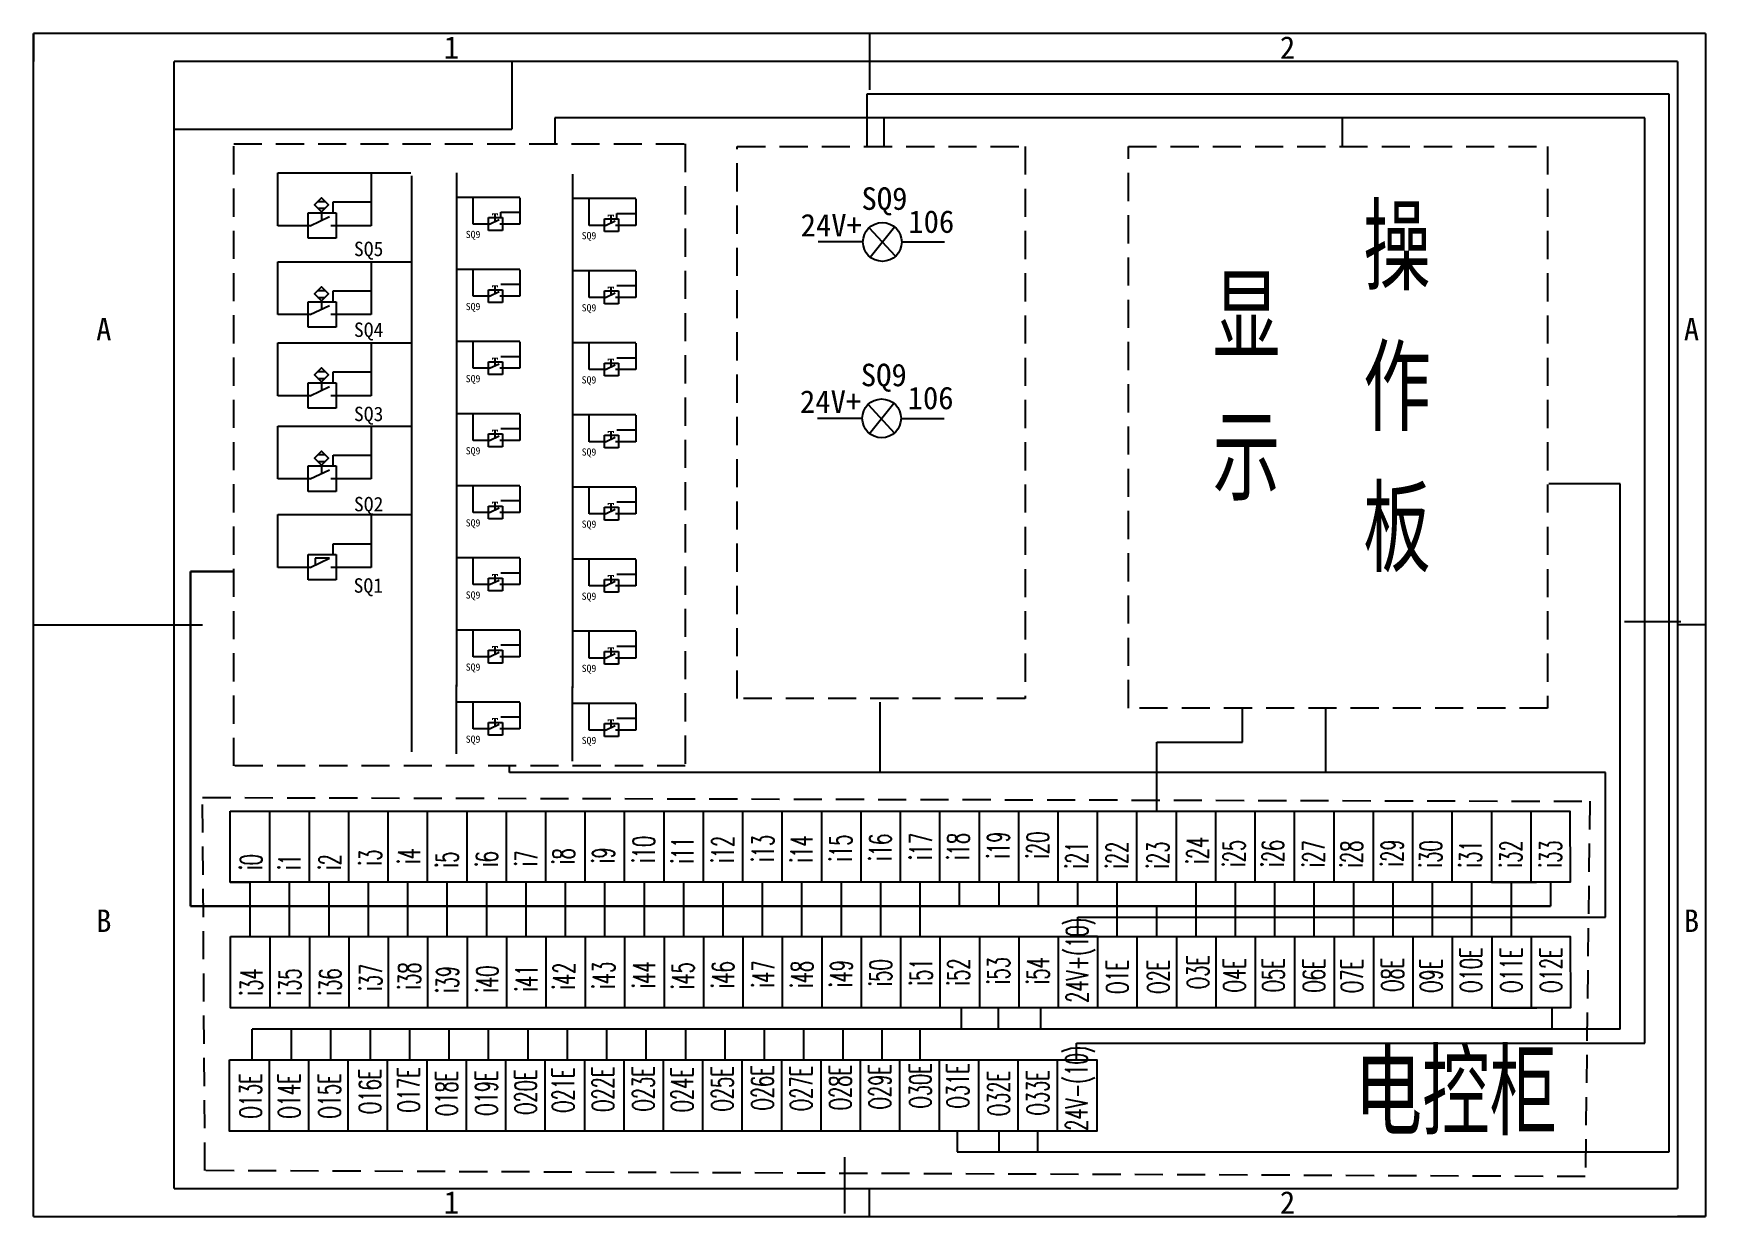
# Model space of a CAD drawing. Header units: millimetres. Extents: x -25 to 272, y -5 to 205.
import ezdxf
from ezdxf.enums import TextEntityAlignment as Align

# ---------------------------------------------------------------- set-up
doc = ezdxf.new("R2010")
doc.units = ezdxf.units.MM
doc.header["$LTSCALE"] = 10
doc.linetypes.add('CENTER', pattern=[2, 1.25, -0.25, 0.25, -0.25])
doc.linetypes.add('DASHED', pattern=[0.75, 0.5, -0.25])
for name, color, linetype in [('1轮廓实线层', 7, 'Continuous'), ('2细线层', 4, 'Continuous'), ('3中心线层', 1, 'CENTER'), ('4虚线层', 6, 'DASHED'), ('6文字层', 3, 'Continuous'), ('图框层', 7, 'Continuous'), ('排图层', 5, 'Continuous')]:
    doc.layers.add(name, color=color, linetype=linetype)
doc.styles.add('PC_TEXTSTYLE', font='romans.shx', dxfattribs={"width": 0.8, "bigfont": 'hzfs.shx'})

# ---------------------------------------------------------------- blocks, each defined once
blk = doc.blocks.new('PC_TYDH_BLOCK')
at = {"layer": '2细线层', "linetype": 'Continuous'}
for p in [(60, 0), (0, -12)]:
    blk.add_line(p, (60, -12), dxfattribs=at)
at = {"layer": '6文字层', "style": 'PC_TEXTSTYLE', "width": 2.579698}
blk.add_attdef('图样代号', text='', height=7, rotation=180, dxfattribs=at).set_placement((58.24, -2.4), (2.35, -2.4), align=Align.FIT)

msp = doc.modelspace()

# ---------------------------------------------------------------- linework, layer by layer
for p, q in [((265.56, 194.25), (123.03, 194.25)), ((123.03, 194.25), (123.03, 184.94)), ((265.56, 6.47), (265.56, 194.25)), ((189.77, 79.23), (189.77, 85.24)), ((174.51, 66.98), (174.51, 79.23)), ((174.51, 79.23), (189.77, 79.23)), ((139.81, 32.06), (139.81, 28.23)), ((146.34, 32.06), (146.34, 28.23)), ((153.85, 32.06), (153.85, 28.23)), ((244.68, 32.06), (244.68, 28.23)), ((13.85, 22.82), (13.85, 28.23)), ((256.82, 28.23), (13.85, 28.23)), ((20.85, 22.82), (20.85, 28.23)), ((27.85, 22.82), (27.85, 28.23)), ((34.85, 22.82), (34.85, 28.23)), ((41.85, 22.82), (41.85, 28.23)), ((48.85, 22.82), (48.85, 28.23)), ((55.85, 22.82), (55.85, 28.23)), ((62.85, 22.82), (62.85, 28.23)), ((69.85, 22.82), (69.85, 28.23)), ((76.85, 22.82), (76.85, 28.23)), ((83.85, 22.82), (83.85, 28.23)), ((90.85, 22.82), (90.85, 28.23)), ((97.85, 22.82), (97.85, 28.23)), ((104.85, 22.82), (104.85, 28.23)), ((111.85, 22.82), (111.85, 28.23)), ((118.85, 22.82), (118.85, 28.23)), ((125.77, 22.82), (125.77, 28.23)), ((132.51, 22.82), (132.51, 28.23)), ((139.06, 10.18), (139.06, 6.47)), ((146.45, 10.18), (146.45, 6.47)), ((153.36, 10.18), (153.36, 6.47)), ((139.06, 6.47), (265.56, 6.47))]:
    msp.add_line(p, q)
at = {"color": 7}
for p, q in [((256.82, 125.08), (244.16, 125.08)), ((256.82, 28.23), (256.82, 125.08)), ((9.95, 54.34), (13.45, 54.34)), ((13.45, 54.34), (13.45, 50.12)), ((20.45, 54.34), (20.45, 50.12)), ((27.45, 54.34), (27.45, 50.12)), ((34.45, 54.34), (34.45, 50.12)), ((41.45, 54.34), (41.45, 50.12)), ((48.45, 54.34), (48.45, 50.12)), ((55.45, 54.34), (55.45, 50.12)), ((62.45, 54.34), (62.45, 50.12)), ((69.45, 54.34), (69.45, 50.12)), ((76.45, 54.34), (76.45, 50.12)), ((83.45, 54.34), (83.45, 50.12)), ((90.45, 54.34), (90.45, 50.12)), ((97.45, 54.34), (97.45, 50.12)), ((104.45, 54.34), (104.45, 50.12)), ((111.45, 54.34), (111.45, 50.12)), ((118.45, 54.34), (118.45, 50.12)), ((125.45, 54.34), (125.45, 50.12)), ((132.45, 54.34), (132.45, 50.12)), ((139.45, 54.34), (139.45, 50.12)), ((146.45, 54.34), (146.45, 50.12)), ((153.45, 54.34), (153.45, 50.12)), ((160.45, 54.34), (160.45, 50.12)), ((167.45, 54.34), (167.45, 50.12)), ((181.45, 54.34), (181.45, 50.12)), ((188.45, 54.34), (188.45, 50.12)), ((195.45, 54.34), (195.45, 50.12)), ((202.45, 54.34), (202.45, 50.12)), ((209.45, 54.34), (209.45, 50.12)), ((216.45, 54.34), (216.45, 44.7)), ((223.45, 54.34), (223.45, 44.7)), ((230.45, 54.34), (230.45, 44.7)), ((237.45, 54.34), (237.45, 44.7)), ((244.45, 54.34), (244.45, 50.12)), ((13.51, 44.7), (13.51, 50.12)), ((20.51, 44.7), (20.51, 50.12)), ((27.51, 44.7), (27.51, 50.12)), ((34.51, 44.7), (34.51, 50.12)), ((41.51, 44.7), (41.51, 50.12)), ((48.51, 44.7), (48.51, 50.12)), ((55.51, 44.7), (55.51, 50.12)), ((62.51, 44.7), (62.51, 50.12)), ((69.51, 44.7), (69.51, 50.12)), ((76.51, 44.7), (76.51, 50.12)), ((83.51, 44.7), (83.51, 50.12)), ((90.51, 44.7), (90.51, 50.12)), ((97.51, 44.7), (97.51, 50.12)), ((104.51, 44.7), (104.51, 50.12)), ((111.51, 44.7), (111.51, 50.12)), ((118.51, 44.7), (118.51, 50.12)), ((125.51, 44.7), (125.51, 50.12)), ((132.51, 44.7), (132.51, 50.12)), ((167.51, 44.7), (167.51, 50.12)), ((174.51, 44.7), (174.51, 50.12)), ((181.51, 44.7), (181.51, 50.12)), ((188.51, 44.7), (188.51, 50.12)), ((195.51, 44.7), (195.51, 50.12)), ((202.51, 44.7), (202.51, 50.12)), ((209.51, 44.7), (209.51, 50.12)), ((164.01, 44.7), (160.51, 44.7))]:
    msp.add_line(p, q, dxfattribs=at)
at = {"color": 7, "lineweight": 30}
for p, q in [((2.9, 50.12), (2.9, 109.48)), ((2.9, 109.48), (10.57, 109.48)), ((2.9, 50.12), (244.45, 50.12))]:
    msp.add_line(p, q, dxfattribs=at)
at = {"layer": '1轮廓实线层'}
for p, q in [((123.5, 205), (123.5, 195)), ((0, 0), (0, 200)), ((267, 200), (0, 200)), ((267, 200), (267, 0)), ((18.43, 170.88), (18.43, 180.26)), ((18.43, 180.26), (20.82, 180.26)), ((19.12, 180.26), (34.99, 180.26)), ((34.99, 180.26), (34.99, 170.88)), ((34.99, 180.26), (42.05, 180.26)), ((42.13, 179.75), (42.13, 77.46)), ((50.13, 180.26), (50.13, 89.06)), ((70.73, 180.05), (70.73, 88.84)), ((61.41, 175.91), (50.19, 175.91)), ((53.12, 171.16), (53.12, 175.85)), ((61.4, 175.85), (61.4, 171.16)), ((82, 175.69), (70.79, 175.69)), ((73.72, 170.94), (73.72, 175.63)), ((82, 175.63), (82, 170.94)), ((24.16, 170.88), (27.61, 172.51)), ((25.54, 175.2), (26.77, 175.2)), ((25.54, 173.96), (26.77, 173.96)), ((28.21, 175.09), (34.99, 175.09)), ((28.21, 173.18), (28.21, 175.09)), ((58.01, 172.31), (58.01, 173.27)), ((58.01, 173.27), (61.4, 173.27)), ((78.61, 172.09), (78.61, 173.05)), ((78.61, 173.05), (82, 173.05)), ((24.16, 170.88), (18.43, 170.88)), ((34.99, 170.88), (27.82, 170.88)), ((55.99, 171.16), (53.12, 171.16)), ((55.99, 171.16), (57.71, 171.98)), ((61.4, 171.16), (57.82, 171.16)), ((76.58, 170.94), (73.72, 170.94)), ((76.58, 170.94), (78.31, 171.76)), ((82, 170.94), (78.41, 170.94)), ((128.12, 165.46), (123.44, 170.52)), ((123.61, 165.32), (127.95, 170.67)), ((122.34, 167.99), (114.36, 167.99)), ((129.22, 167.99), (136.85, 167.99)), ((18.43, 155.09), (18.43, 164.47)), ((18.43, 164.47), (20.82, 164.47)), ((19.12, 164.47), (34.99, 164.47)), ((34.99, 164.47), (34.99, 155.09)), ((34.99, 164.47), (42.05, 164.47)), ((61.41, 163.11), (50.19, 163.11)), ((53.12, 158.36), (53.12, 163.05)), ((58.01, 160.47), (61.4, 160.47)), ((61.4, 163.05), (61.4, 158.36)), ((82, 162.89), (70.79, 162.89)), ((73.72, 158.14), (73.72, 162.83)), ((82, 162.83), (82, 158.14)), ((25.54, 159.4), (26.77, 159.4)), ((25.54, 158.16), (26.77, 158.16)), ((28.21, 159.3), (34.99, 159.3)), ((28.21, 157.39), (28.21, 159.3)), ((55.99, 158.36), (53.12, 158.36)), ((55.99, 158.36), (57.71, 159.18)), ((61.4, 158.36), (57.82, 158.36)), ((76.58, 158.14), (73.72, 158.14)), ((76.58, 158.14), (78.31, 158.96)), ((82, 158.14), (78.41, 158.14)), ((78.61, 160.25), (82, 160.25)), ((24.16, 155.09), (18.43, 155.09)), ((24.16, 155.09), (27.61, 156.72)), ((34.99, 155.09), (27.82, 155.09)), ((18.43, 140.7), (18.43, 150.08)), ((18.43, 150.08), (20.82, 150.08)), ((19.12, 150.08), (34.99, 150.08)), ((34.99, 150.08), (42.05, 150.08)), ((34.99, 150.08), (34.99, 140.7)), ((61.41, 150.31), (50.19, 150.31)), ((53.12, 145.56), (53.12, 150.25)), ((61.4, 150.25), (61.4, 145.56)), ((82, 150.09), (70.79, 150.09)), ((73.72, 145.34), (73.72, 150.03)), ((82, 150.03), (82, 145.34)), ((55.99, 145.56), (53.12, 145.56)), ((55.99, 145.56), (57.71, 146.38)), ((61.4, 145.56), (57.82, 145.56)), ((58.01, 147.67), (61.4, 147.67)), ((76.58, 145.34), (78.31, 146.16)), ((78.61, 147.45), (82, 147.45)), ((25.54, 145.01), (26.77, 145.01)), ((25.54, 143.77), (26.77, 143.77)), ((28.21, 143), (28.21, 144.91)), ((28.21, 144.91), (34.99, 144.91)), ((76.58, 145.34), (73.72, 145.34)), ((82, 145.34), (78.41, 145.34)), ((24.16, 140.7), (18.43, 140.7)), ((24.16, 140.7), (27.61, 142.33)), ((34.99, 140.7), (27.82, 140.7)), ((61.41, 137.51), (50.19, 137.51)), ((53.12, 132.76), (53.12, 137.45)), ((61.4, 137.45), (61.4, 132.76)), ((82, 137.29), (70.79, 137.29)), ((73.72, 132.54), (73.72, 137.23)), ((82, 137.23), (82, 132.54)), ((122.22, 136.68), (114.24, 136.68)), ((128, 134), (123.33, 139.06)), ((123.5, 134), (127.83, 139.36)), ((129.11, 136.68), (136.74, 136.68)), ((18.43, 125.93), (18.43, 135.31)), ((18.43, 135.31), (20.82, 135.31)), ((19.12, 135.31), (34.99, 135.31)), ((34.99, 135.31), (34.99, 125.93)), ((34.99, 135.31), (42.05, 135.31)), ((58.01, 134.87), (61.4, 134.87)), ((78.61, 134.65), (82, 134.65)), ((55.99, 132.76), (53.12, 132.76)), ((55.99, 132.76), (57.71, 133.58)), ((61.4, 132.76), (57.82, 132.76)), ((76.58, 132.54), (73.72, 132.54)), ((76.58, 132.54), (78.31, 133.36)), ((82, 132.54), (78.41, 132.54)), ((25.54, 130.24), (26.77, 130.24)), ((25.54, 129), (26.77, 129)), ((28.21, 130.14), (34.99, 130.14)), ((28.21, 128.23), (28.21, 130.14)), ((24.16, 125.93), (18.43, 125.93)), ((24.16, 125.93), (27.61, 127.56)), ((34.99, 125.93), (27.82, 125.93)), ((61.41, 124.71), (50.19, 124.71)), ((53.12, 119.96), (53.12, 124.65)), ((58.01, 122.07), (61.4, 122.07)), ((61.4, 124.65), (61.4, 119.96)), ((82, 124.49), (70.79, 124.49)), ((73.72, 119.74), (73.72, 124.43)), ((78.61, 121.85), (82, 121.85)), ((82, 124.43), (82, 119.74)), ((18.43, 110.22), (18.43, 119.6)), ((18.43, 119.6), (20.82, 119.6)), ((19.12, 119.6), (34.99, 119.6)), ((34.99, 119.6), (42.05, 119.6)), ((34.99, 119.6), (34.99, 110.22)), ((55.99, 119.96), (53.12, 119.96)), ((55.99, 119.96), (57.71, 120.78)), ((61.4, 119.96), (57.82, 119.96)), ((76.58, 119.74), (73.72, 119.74)), ((76.58, 119.74), (78.31, 120.56)), ((82, 119.74), (78.41, 119.74)), ((28.21, 114.43), (34.99, 114.43)), ((28.21, 112.52), (28.21, 114.43)), ((24.16, 110.22), (18.43, 110.22)), ((24.16, 110.22), (27.61, 111.85)), ((25.02, 111.85), (25.06, 110.65)), ((27.61, 111.85), (25.02, 111.85)), ((34.99, 110.22), (27.82, 110.22)), ((61.41, 111.91), (50.19, 111.91)), ((53.12, 107.16), (53.12, 111.85)), ((61.4, 111.85), (61.4, 107.16)), ((82, 111.69), (70.79, 111.69)), ((73.72, 106.94), (73.72, 111.63)), ((82, 111.63), (82, 106.94)), ((55.99, 107.16), (53.12, 107.16)), ((55.99, 107.16), (57.71, 107.98)), ((61.4, 107.16), (57.82, 107.16)), ((58.01, 109.27), (61.4, 109.27)), ((76.58, 106.94), (73.72, 106.94)), ((76.58, 106.94), (78.31, 107.76)), ((82, 106.94), (78.41, 106.94)), ((78.61, 109.05), (82, 109.05)), ((-25, 100), (5, 100)), ((61.41, 99.11), (50.19, 99.11)), ((53.12, 94.36), (53.12, 99.05)), ((61.4, 99.05), (61.4, 94.36)), ((82, 98.89), (70.79, 98.89)), ((73.72, 94.14), (73.72, 98.83)), ((82, 98.83), (82, 94.14)), ((267.59, 100.55), (257.59, 100.55)), ((55.99, 94.36), (57.71, 95.18)), ((58.01, 96.47), (61.4, 96.47)), ((78.61, 96.25), (82, 96.25)), ((55.99, 94.36), (53.12, 94.36)), ((61.4, 94.36), (57.82, 94.36)), ((76.58, 94.14), (73.72, 94.14)), ((76.58, 94.14), (78.31, 94.96)), ((82, 94.14), (78.41, 94.14)), ((50.11, 89.37), (50.11, 77.15)), ((70.68, 89.11), (70.68, 75.84)), ((61.41, 86.31), (50.19, 86.31)), ((53.12, 81.56), (53.12, 86.25)), ((61.4, 86.25), (61.4, 81.56)), ((58.01, 83.67), (61.4, 83.67)), ((82, 86.09), (70.79, 86.09)), ((73.72, 81.34), (73.72, 86.03)), ((78.61, 83.45), (82, 83.45)), ((82, 86.03), (82, 81.34)), ((55.99, 81.56), (53.12, 81.56)), ((55.99, 81.56), (57.71, 82.38)), ((61.4, 81.56), (57.82, 81.56)), ((76.58, 81.34), (73.72, 81.34)), ((76.58, 81.34), (78.31, 82.16)), ((82, 81.34), (78.41, 81.34)), ((9.95, 66.98), (16.95, 66.98)), ((9.95, 66.98), (17.95, 66.98)), ((16.95, 66.98), (16.95, 54.34)), ((23.95, 66.98), (23.95, 54.34)), ((30.95, 66.98), (30.95, 54.34)), ((37.95, 66.98), (37.95, 54.34)), ((44.95, 66.98), (44.95, 54.34)), ((51.95, 66.98), (51.95, 54.34)), ((58.95, 66.98), (58.95, 54.34)), ((65.95, 66.98), (65.95, 54.34)), ((72.95, 66.98), (72.95, 54.34)), ((79.95, 66.98), (79.95, 54.34)), ((86.95, 66.98), (86.95, 54.34)), ((93.95, 66.98), (93.95, 54.34)), ((100.95, 66.98), (100.95, 54.34)), ((107.95, 66.98), (107.95, 54.34)), ((114.95, 66.98), (114.95, 54.34)), ((121.95, 66.98), (121.95, 54.34)), ((128.95, 66.98), (128.95, 54.34)), ((135.95, 66.98), (135.95, 54.34)), ((142.95, 66.98), (142.95, 54.34)), ((149.95, 66.98), (149.95, 54.34)), ((156.95, 66.98), (156.95, 54.34)), ((163.95, 66.98), (163.95, 54.34)), ((170.95, 66.98), (170.95, 54.34)), ((177.95, 66.98), (177.95, 54.34)), ((184.95, 66.98), (184.95, 54.34)), ((191.95, 66.98), (191.95, 54.34)), ((198.95, 66.98), (198.95, 54.34)), ((205.95, 66.98), (205.95, 54.34)), ((212.95, 66.98), (212.95, 54.34)), ((219.95, 66.98), (219.95, 54.34)), ((225.95, 66.98), (233.95, 66.98)), ((226.95, 66.98), (226.95, 54.34)), ((233.95, 66.98), (233.95, 54.34)), ((240.95, 66.98), (240.95, 54.34)), ((233.95, 54.34), (241.95, 54.34)), ((10.01, 44.7), (17.01, 44.7)), ((10.01, 44.7), (18.01, 44.7)), ((17.01, 44.7), (17.01, 32.06)), ((24.01, 44.7), (24.01, 32.06)), ((31.01, 44.7), (31.01, 32.06)), ((38.01, 44.7), (38.01, 32.06)), ((45.01, 44.7), (45.01, 32.06)), ((52.01, 44.7), (52.01, 32.06)), ((59.01, 44.7), (59.01, 32.06)), ((66.01, 44.7), (66.01, 32.06)), ((73.01, 44.7), (73.01, 32.06)), ((80.01, 44.7), (80.01, 32.06)), ((87.01, 44.7), (87.01, 32.06)), ((94.01, 44.7), (94.01, 32.06)), ((101.01, 44.7), (101.01, 32.06)), ((108.01, 44.7), (108.01, 32.06)), ((115.01, 44.7), (115.01, 32.06)), ((122.01, 44.7), (122.01, 32.06)), ((129.01, 44.7), (129.01, 32.06)), ((136.01, 44.7), (136.01, 32.06)), ((143.01, 44.7), (143.01, 32.06)), ((150.01, 44.7), (150.01, 32.06)), ((157.01, 44.7), (157.01, 32.06)), ((164.01, 44.7), (164.01, 32.06)), ((171.01, 44.7), (171.01, 32.06)), ((178.01, 44.7), (178.01, 32.06)), ((185.01, 44.7), (185.01, 32.06)), ((192.01, 44.7), (192.01, 32.06)), ((199.01, 44.7), (199.01, 32.06)), ((206.01, 44.7), (206.01, 32.06)), ((213.01, 44.7), (213.01, 32.06)), ((220.01, 44.7), (220.01, 32.06)), ((226.01, 44.7), (234.01, 44.7)), ((227.01, 44.7), (227.01, 32.06)), ((234.01, 44.7), (234.01, 32.06)), ((241.01, 44.7), (241.01, 32.06)), ((234.01, 32.06), (242.01, 32.06)), ((9.85, 22.82), (17.85, 22.82)), ((9.85, 22.82), (16.85, 22.82)), ((16.85, 22.82), (16.85, 10.18)), ((23.85, 22.82), (23.85, 10.18)), ((30.85, 22.82), (30.85, 10.18)), ((37.85, 22.82), (37.85, 10.18)), ((44.85, 22.82), (44.85, 10.18)), ((51.85, 22.82), (51.85, 10.18)), ((58.85, 22.82), (58.85, 10.18)), ((65.85, 22.82), (65.85, 10.18)), ((72.85, 22.82), (72.85, 10.18)), ((79.85, 22.82), (79.85, 10.18)), ((86.85, 22.82), (86.85, 10.18)), ((93.85, 22.82), (93.85, 10.18)), ((100.85, 22.82), (100.85, 10.18)), ((107.85, 22.82), (107.85, 10.18)), ((114.85, 22.82), (114.85, 10.18)), ((121.85, 22.82), (121.85, 10.18)), ((128.85, 22.82), (128.85, 10.18)), ((135.85, 22.82), (135.85, 10.18)), ((142.85, 22.82), (142.85, 10.18)), ((149.85, 22.82), (149.85, 10.18)), ((149.85, 22.82), (149.85, 10.18)), ((156.85, 22.82), (156.85, 10.18)), ((163.85, 22.82), (163.85, 10.18)), ((119.09, -4.45), (119.09, 5.55)), ((0, 0), (267, 0))]:
    msp.add_line(p, q, dxfattribs=at)
for points in [[(26.15, 173.34), (27.39, 174.58), (26.15, 175.82), (24.92, 174.58)], [(26.15, 157.54), (27.39, 158.78), (26.15, 160.02), (24.92, 158.78)], [(26.15, 143.15), (27.39, 144.39), (26.15, 145.63), (24.92, 144.39)], [(26.15, 128.38), (27.39, 129.62), (26.15, 130.86), (24.92, 129.62)], [(9.95, 66.98), (247.92, 66.98), (247.95, 54.34), (9.95, 54.34)], [(10.01, 44.7), (247.98, 44.7), (248.01, 32.06), (10.01, 32.06)], [(9.85, 22.82), (163.85, 22.82), (163.85, 10.18), (9.85, 10.18)]]:
    msp.add_lwpolyline(points, close=True, dxfattribs=at)
at = {"layer": '1轮廓实线层', "color": 4, "const_width": 0.176}
for points in [[(57.45, 172.72), (57.45, 172.99), (56.51, 172.99), (56.51, 172.72)], [(78.05, 172.5), (78.05, 172.77), (77.1, 172.77), (77.1, 172.5)], [(57.45, 159.92), (57.45, 160.19), (56.51, 160.19), (56.51, 159.92)], [(78.05, 159.7), (78.05, 159.97), (77.1, 159.97), (77.1, 159.7)], [(57.45, 147.12), (57.45, 147.39), (56.51, 147.39), (56.51, 147.12)], [(78.05, 146.9), (78.05, 147.17), (77.1, 147.17), (77.1, 146.9)], [(57.45, 134.32), (57.45, 134.59), (56.51, 134.59), (56.51, 134.32)], [(78.05, 134.1), (78.05, 134.37), (77.1, 134.37), (77.1, 134.1)], [(57.45, 121.52), (57.45, 121.79), (56.51, 121.79), (56.51, 121.52)], [(78.05, 121.3), (78.05, 121.57), (77.1, 121.57), (77.1, 121.3)], [(57.45, 108.72), (57.45, 108.99), (56.51, 108.99), (56.51, 108.72)], [(78.05, 108.5), (78.05, 108.77), (77.1, 108.77), (77.1, 108.5)], [(57.45, 95.92), (57.45, 96.19), (56.51, 96.19), (56.51, 95.92)], [(78.05, 95.7), (78.05, 95.97), (77.1, 95.97), (77.1, 95.7)], [(57.45, 83.12), (57.45, 83.39), (56.51, 83.39), (56.51, 83.12)], [(78.05, 82.9), (78.05, 83.17), (77.1, 83.17), (77.1, 82.9)]]:
    msp.add_lwpolyline(points, dxfattribs=at)
at = {"layer": '1轮廓实线层'}
for centre in [(125.78, 167.99), (125.66, 136.68)]:
    msp.add_circle(centre, 3.44, dxfattribs=at)
at = {"layer": '2细线层'}
for p, q in [((-25, -5), (-25, 205)), ((272, 205), (-25, 205)), ((-25, 205), (-25, 200)), ((123.5, 205), (123.5, 200)), ((272, 205), (272, -5)), ((-25, 100), (0, 100)), ((272, 100), (267, 100)), ((-25, -5), (-25, 0)), ((123.5, -5), (123.5, 0)), ((-25, -5), (272, -5)), ((-25, -5), (0, -5)), ((272, -5), (267, -5))]:
    msp.add_line(p, q, dxfattribs=at)
at = {"layer": '3中心线层'}
for p, q in [((125.39, 73.83), (125.39, 86.95)), ((204.54, 73.83), (204.54, 85.24)), ((59.58, 73.83), (59.58, 74.98))]:
    msp.add_line(p, q, dxfattribs=at)
at = {"layer": '3中心线层', "linetype": 'ByBlock'}
for p, q in [((125.39, 73.83), (59.58, 73.83)), ((204.54, 73.83), (125.39, 73.83)), ((254.25, 73.83), (204.54, 73.83)), ((254.25, 48.11), (254.25, 73.83)), ((160.51, 44.7), (160.51, 48.11)), ((160.51, 48.11), (254.25, 48.11))]:
    msp.add_line(p, q, dxfattribs=at)
at = {"layer": '4虚线层'}
for p, q in [((26.15, 173.34), (26.16, 171.83)), ((56.98, 172.99), (56.98, 171.63)), ((77.58, 172.77), (77.58, 171.41)), ((26.15, 157.54), (26.16, 156.03)), ((56.98, 160.19), (56.98, 158.83)), ((77.58, 159.97), (77.58, 158.61)), ((56.98, 147.39), (56.98, 146.03)), ((77.58, 147.17), (77.58, 145.81)), ((26.15, 143.15), (26.16, 141.64)), ((56.98, 134.59), (56.98, 133.23)), ((77.58, 134.37), (77.58, 133.01)), ((26.15, 128.38), (26.16, 126.87)), ((56.98, 121.79), (56.98, 120.43)), ((77.58, 121.57), (77.58, 120.21)), ((56.98, 108.99), (56.98, 107.63)), ((77.58, 108.77), (77.58, 107.41)), ((56.98, 96.19), (56.98, 94.83)), ((77.58, 95.97), (77.58, 94.61)), ((56.98, 83.39), (56.98, 82.03)), ((77.58, 83.17), (77.58, 81.81))]:
    msp.add_line(p, q, dxfattribs=at)
for points in [[(10.57, 185.38), (90.77, 185.38), (90.77, 74.98), (10.57, 74.98)], [(100.02, 184.94), (151.14, 184.94), (151.14, 86.95), (100.02, 86.95)], [(169.48, 184.94), (243.95, 184.94), (243.95, 85.24), (169.48, 85.24)], [(23.81, 173.18), (28.79, 173.18), (28.79, 168.66), (23.81, 168.66)], [(55.81, 172.31), (58.3, 172.31), (58.3, 170.05), (55.81, 170.05)], [(76.41, 172.09), (78.9, 172.09), (78.9, 169.83), (76.41, 169.83)], [(55.81, 159.51), (58.3, 159.51), (58.3, 157.25), (55.81, 157.25)], [(76.41, 159.29), (78.9, 159.29), (78.9, 157.03), (76.41, 157.03)], [(23.81, 157.39), (28.79, 157.39), (28.79, 152.86), (23.81, 152.86)], [(55.81, 146.71), (58.3, 146.71), (58.3, 144.45), (55.81, 144.45)], [(76.41, 146.49), (78.9, 146.49), (78.9, 144.23), (76.41, 144.23)], [(23.81, 143), (28.79, 143), (28.79, 138.47), (23.81, 138.47)], [(55.81, 133.91), (58.3, 133.91), (58.3, 131.65), (55.81, 131.65)], [(76.41, 133.69), (78.9, 133.69), (78.9, 131.43), (76.41, 131.43)], [(23.81, 128.23), (28.79, 128.23), (28.79, 123.7), (23.81, 123.7)], [(55.81, 121.11), (58.3, 121.11), (58.3, 118.85), (55.81, 118.85)], [(76.41, 120.89), (78.9, 120.89), (78.9, 118.63), (76.41, 118.63)], [(23.81, 112.52), (28.79, 112.52), (28.79, 107.99), (23.81, 107.99)], [(55.81, 108.31), (58.3, 108.31), (58.3, 106.05), (55.81, 106.05)], [(76.41, 108.09), (78.9, 108.09), (78.9, 105.83), (76.41, 105.83)], [(55.81, 95.51), (58.3, 95.51), (58.3, 93.25), (55.81, 93.25)], [(76.41, 95.29), (78.9, 95.29), (78.9, 93.03), (76.41, 93.03)], [(55.81, 82.71), (58.3, 82.71), (58.3, 80.45), (55.81, 80.45)], [(76.41, 82.49), (78.9, 82.49), (78.9, 80.23), (76.41, 80.23)], [(5.04, 69.38), (251.44, 68.71), (250.63, 2.09), (5.47, 3.16)]]:
    msp.add_lwpolyline(points, close=True, dxfattribs=at)
at = {"layer": '排图层'}
for p, q in [((126.05, 190.03), (67.6, 190.03)), ((67.6, 190.03), (67.6, 185.38)), ((207.46, 190.03), (126.05, 190.03)), ((126.05, 190.03), (126.05, 184.94)), ((261.21, 190.03), (207.46, 190.03)), ((207.46, 190.03), (207.46, 184.94)), ((261.21, 25.8), (261.21, 190.03)), ((160.28, 22.82), (160.28, 25.8)), ((160.28, 25.8), (261.21, 25.8))]:
    msp.add_line(p, q, dxfattribs=at)

# ---------------------------------------------------------------- block references
at = {"layer": '图框层'}
msp.add_blockref('PC_TYDH_BLOCK', (0, 200), dxfattribs=at)

# ---------------------------------------------------------------- texts
at = {"layer": '6文字层'}
for s, p in [('1', (49.25, 202.5)), ('2', (197.75, 202.5)), ('A', (-12.5, 152.5)), ('A', (269.5, 152.5)), ('B', (-12.5, 47.5)), ('B', (269.5, 47.5)), ('1', (49.25, -2.5)), ('2', (197.75, -2.5))]:
    msp.add_text(s, height=4, dxfattribs=at).set_placement(p, align=Align.MIDDLE)
at = {"layer": '6文字层', "style": 'PC_TEXTSTYLE', "width": 0.6}
for s, p in [(' i13', (106.53, 56.38)), (' i14', (113.38, 56.29)), (' i15', (120.34, 56.44)), (' i16', (127.38, 56.58)), (' i17', (134.56, 56.73)), (' i18', (141.23, 56.73)), (' i19', (148.34, 56.96)), (' i20', (155.34, 56.95)), (' i3', (36.8, 55.76)), (' i4', (43.67, 56.02)), (' i5', (50.43, 55.4)), (' i6', (57.49, 55.47)), (' i7', (64.48, 55.62)), (' i8', (71.12, 55.99)), (' i9', (78.19, 56.14)), (' i10', (85.35, 56.21)), (' i11', (92.26, 56.06)), (' i12', (99.39, 56.21)), (' i21', (162.26, 55.22)), (' i22', (169.41, 55.19)), (' i23', (176.67, 55.21)), (' i24', (183.74, 56.05)), (' i25', (190.2, 55.49)), (' i26', (197.09, 55.5)), (' i27', (204.32, 55.43)), (' i28', (211.08, 55.36)), (' i29', (218.27, 55.56)), (' i30', (225.14, 55.4)), (' i31', (232.2, 55.4)), (' i32', (239.38, 55.4)), (' i33', (246.44, 55.4)), (' i0', (15.62, 54.95)), (' i1', (22.46, 54.95)), (' i2', (29.62, 54.95)), ('24V+(10)', (162.32, 32.94)), (' O10E', (232.26, 33.12)), (' O11E', (239.44, 33.12)), (' O12E', (246.5, 33.12)), (' i34', (15.68, 32.67)), (' i35', (22.52, 32.67)), (' i36', (29.68, 32.67)), (' i37', (36.86, 33.48)), (' i38', (43.73, 33.74)), (' i39', (50.49, 33.12)), (' i40', (57.55, 33.19)), (' i41', (64.54, 33.34)), (' i42', (71.18, 33.71)), (' i43', (78.25, 33.86)), (' i44', (85.41, 33.93)), (' i45', (92.33, 33.78)), (' i46', (99.45, 33.93)), (' i47', (106.59, 34.1)), (' i48', (113.44, 34.01)), (' i49', (120.41, 34.15)), (' i50', (127.44, 34.3)), (' i51', (134.62, 34.45)), (' i52', (141.29, 34.45)), (' i53', (148.4, 34.68)), (' i54', (155.4, 34.67)), (' O1E', (169.47, 32.91)), (' O2E', (176.73, 32.93)), (' O3E', (183.8, 33.77)), (' O4E', (190.26, 33.2)), (' O5E', (197.15, 33.21)), (' O6E', (204.38, 33.15)), (' O7E', (211.14, 33.08)), (' O8E', (218.33, 33.28)), (' O9E', (225.2, 33.12)), ('24V-(10)', (162.21, 10.23)), (' O16E', (36.7, 11.6)), (' O17E', (43.58, 11.85)), (' O20E', (64.38, 11.45)), (' O21E', (71.03, 11.82)), (' O22E', (78.09, 11.97)), (' O23E', (85.26, 12.05)), (' O24E', (92.17, 11.9)), (' O25E', (99.3, 12.05)), (' O26E', (106.43, 12.22)), (' O27E', (113.29, 12.12)), (' O28E', (120.25, 12.27)), (' O29E', (127.28, 12.42)), (' O30E', (134.47, 12.57)), (' O31E', (141.13, 12.57)), (' O33E', (155.34, 11.35)), (' O13E', (15.52, 10.78)), (' O14E', (22.37, 10.78)), (' O15E', (29.53, 10.78)), (' O18E', (50.34, 11.23)), (' O19E', (57.4, 11.3)), (' O32E', (148.39, 11.21))]:
    msp.add_text(s, height=3.873, rotation=90, dxfattribs=at).set_placement(p)
at = {"layer": '6文字层', "attachment_point": 1}
for s, insert, char_height, width in [('{\\f@SimHei|b0|i0|c134|p2;SQ9}', (122.08, 177.69), 4, 11.1667), ('{\\f@SimHei|b0|i0|c134|p2;24V+}', (111.27, 172.97), 4, 11.1667), ('{\\f@SimHei|b0|i0|c134|p2;106}', (130.39, 173.61), 4, 11.1667), ('{\\f@SimHei|b0|i0|c134|p2;SQ9}', (51.78, 169.97), 1.28, 3.5733), ('{\\f@SimHei|b0|i0|c134|p2;SQ9}', (72.37, 169.75), 1.28, 3.5733), ('{\\f@SimHei|b0|i0|c134|p2;SQ5}', (31.93, 168.04), 2.56, 7.1467), ('{\\f@SimHei|b0|i0|c134|p2;SQ9}', (51.78, 157.17), 1.28, 3.5733), ('{\\f@SimHei|b0|i0|c134|p2;SQ9}', (72.37, 156.95), 1.28, 3.5733), ('{\\f@SimHei|b0|i0|c134|p2;SQ4}', (31.93, 153.69), 2.56, 7.1467), ('{\\f@SimHei|b0|i0|c134|p2;SQ9}', (121.96, 146.38), 4, 11.1667), ('{\\f@SimHei|b0|i0|c134|p2;SQ9}', (51.78, 144.37), 1.28, 3.5733), ('{\\f@SimHei|b0|i0|c134|p2;SQ9}', (72.37, 144.15), 1.28, 3.5733), ('{\\f@SimHei|b0|i0|c134|p2;24V+}', (111.15, 141.66), 4, 11.1667), ('{\\f@SimHei|b0|i0|c134|p2;106}', (130.27, 142.3), 4, 11.1667), ('{\\f@SimHei|b0|i0|c134|p2;SQ3}', (31.93, 138.75), 2.56, 7.1467), ('{\\f@SimHei|b0|i0|c134|p2;SQ9}', (51.78, 131.57), 1.28, 3.5733), ('{\\f@SimHei|b0|i0|c134|p2;SQ9}', (72.37, 131.35), 1.28, 3.5733), ('{\\f@SimHei|b0|i0|c134|p2;SQ2}', (31.93, 122.74), 2.56, 7.1467), ('{\\f@SimHei|b0|i0|c134|p2;SQ9}', (51.78, 118.77), 1.28, 3.5733), ('{\\f@SimHei|b0|i0|c134|p2;SQ9}', (72.37, 118.55), 1.28, 3.5733), ('{\\f@SimHei|b0|i0|c134|p2;SQ1}', (31.87, 108.29), 2.56, 7.1467), ('{\\f@SimHei|b0|i0|c134|p2;SQ9}', (51.78, 105.97), 1.28, 3.5733), ('{\\f@SimHei|b0|i0|c134|p2;SQ9}', (72.37, 105.75), 1.28, 3.5733), ('{\\f@SimHei|b0|i0|c134|p2;SQ9}', (51.78, 93.17), 1.28, 3.5733), ('{\\f@SimHei|b0|i0|c134|p2;SQ9}', (72.37, 92.95), 1.28, 3.5733), ('{\\f@SimHei|b0|i0|c134|p2;SQ9}', (51.78, 80.37), 1.28, 3.5733), ('{\\f@SimHei|b0|i0|c134|p2;SQ9}', (72.37, 80.15), 1.28, 3.5733)]:
    msp.add_mtext(s, dxfattribs=dict(at, insert=insert, char_height=char_height, width=width))
at = {"layer": '6文字层', "char_height": 15, "width": 18.0672, "attachment_point": 1, "style": 'PC_TEXTSTYLE'}
for s, insert in [('操作板', (211.19, 174.41)), ('显示', (184.46, 162.08))]:
    msp.add_mtext(s, dxfattribs=dict(at, insert=insert))
at = {"layer": '6文字层', "insert": (209.66, 24.4), "char_height": 15, "attachment_point": 1, "style": 'PC_TEXTSTYLE'}
msp.add_mtext('电控柜', dxfattribs=at)

doc.saveas('drawing.dxf')
